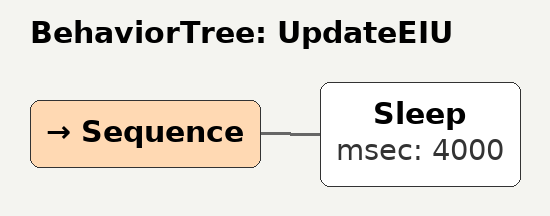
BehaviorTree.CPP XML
<?xml version="1.0" encoding="UTF-8"?>
<root BTCPP_format="4" main_tree_to_execute="MainTree">

    <BehaviorTree ID="UpdateEIU">
        <Sequence>
            <Sleep msec="4000"/>
        </Sequence>
    </BehaviorTree>

</root>
